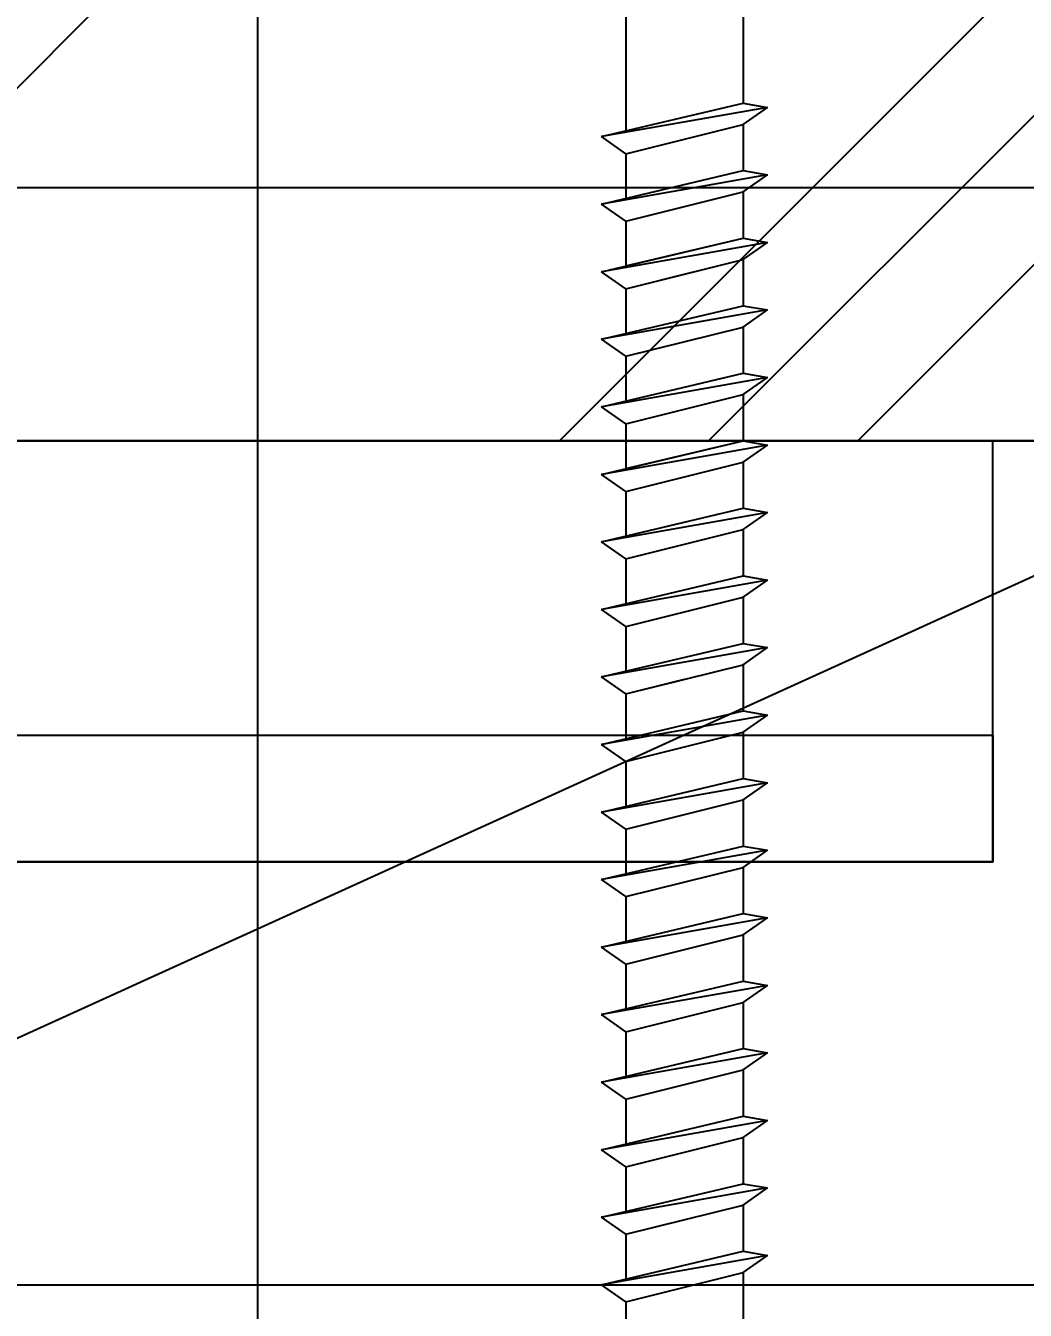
# Model space of a CAD drawing. Header units: inches. Extents: x -2661 to 42767, y -1222 to 9099.
# Drawn here: x -247.763 to -246.283, y 2742.354 to 2744.257 of the extents above; entities that cross this region are included whole.
import ezdxf
from ezdxf import colors
from ezdxf.entities.mleader import LeaderData, LeaderLine
from ezdxf.math import Vec2, Vec3

# ---------------------------------------------------------------- set-up
doc = ezdxf.new("R2010")
doc.units = ezdxf.units.IN
doc.header["$LTSCALE"] = 12
doc.header["$MEASUREMENT"] = 0
doc.layers.get('0').update_dxf_attribs({"linetype": 'CONTINUOUS'})
doc.layers.add('DESIGNER COMMENTS', color=221, linetype='CONTINUOUS', plot=False)
for name, color, linetype in [('S-ANNO-NOTE', 4, 'CONTINUOUS'), ('S-BOLT', 2, 'CONTINUOUS'), ('S-FASTENERS', 2, 'CONTINUOUS'), ('S-NAIL', 2, 'CONTINUOUS'), ('S-NOTE', 4, 'CONTINUOUS'), ('S-SIMPSON', 2, 'CONTINUOUS'), ('S-WOOD', 3, 'CONTINUOUS')]:
    doc.layers.add(name, color=color, linetype=linetype)
doc.styles.add('Arial', font='arial.ttf', dxfattribs={"width": 0.85})
doc.styles.add('ROMANS', font='romans.shx', dxfattribs={"width": 0.85})
doc.styles.add('RomansS', font='romans.shx', dxfattribs={"width": 0.85})

# ---------------------------------------------------------------- blocks, each defined once
blk = doc.blocks.new('_DotBlank')
at = {"color": 0, "lineweight": -2}
blk.add_line((-0.5, 0), (-1, 0), dxfattribs=at)
blk.add_circle((0, 0), 0.5, dxfattribs=at)
blk = doc.blocks.new('*U1292')
blk.add_line((0, 0.25), (0, -2.75))
blk = doc.blocks.new('*U1287')
blk.add_lwpolyline([(2.5, -5.5), (0, -5.5), (0, 0), (2.5, 0)], close=True)
at = {"layer": 'S-WOOD', "color": 2}
blk.add_line((2.5, 0), (0, -5.5), dxfattribs=at)
blk = doc.blocks.new('SDS.25X4.5-f')
at = {"layer": 'S-SIMPSON'}
for p, q in [((0.087, -0.5316), (0.087, -1.75)), ((0.087, -0.5316), (0.087, -1.75)), ((-0.087, -0.536), (-0.087, -1.7912)), ((-0.087, -0.5749), (-0.087, -1.7912)), ((0.087, -1.6816), (0.087, -1.75)), ((0.087, -1.6816), (0.087, -1.75)), ((-0.087, -1.7249), (-0.087, -1.7912)), ((-0.087, -1.7249), (-0.087, -1.7912)), ((-0.087, -1.7249), (-0.087, -1.7912))]:
    blk.add_line(p, q, dxfattribs=at)
at = {"layer": 'S-SIMPSON', "color": 1}
for p, q in [((-0.123, -1.7997), (0.087, -1.75)), ((-0.123, -1.7997), (0.087, -1.75)), ((-0.123, -1.7997), (0.087, -1.75)), ((0.123, -1.7563), (-0.123, -1.7997)), ((0.123, -1.7563), (-0.123, -1.7997)), ((0.123, -1.7563), (-0.123, -1.7997)), ((0.087, -1.75), (0.123, -1.7563)), ((0.087, -1.75), (0.123, -1.7563)), ((0.087, -1.75), (0.123, -1.7563)), ((0.087, -1.7816), (0.123, -1.7563)), ((0.087, -1.7816), (0.123, -1.7563)), ((0.087, -1.7816), (0.123, -1.7563)), ((-0.087, -1.8249), (0.087, -1.7816)), ((-0.087, -1.8249), (0.087, -1.7816)), ((-0.087, -1.8249), (0.087, -1.7816)), ((0.087, -1.7816), (0.087, -1.85)), ((0.087, -1.7816), (0.087, -1.85)), ((0.087, -1.7816), (0.087, -1.85)), ((0.087, -1.7816), (0.087, -1.85)), ((0.087, -1.7816), (0.087, -1.85)), ((0.087, -1.7816), (0.087, -1.85)), ((-0.087, -1.8249), (-0.123, -1.7997)), ((-0.087, -1.8249), (-0.123, -1.7997)), ((-0.087, -1.8249), (-0.123, -1.7997)), ((-0.087, -1.8249), (-0.087, -1.8912)), ((-0.087, -1.8249), (-0.087, -1.8912)), ((-0.087, -1.8249), (-0.087, -1.8912)), ((-0.087, -1.8249), (-0.087, -1.8912)), ((-0.087, -1.8249), (-0.087, -1.8912)), ((-0.087, -1.8249), (-0.087, -1.8912)), ((-0.123, -1.8997), (0.087, -1.85)), ((-0.123, -1.8997), (0.087, -1.85)), ((-0.123, -1.8997), (0.087, -1.85)), ((-0.123, -1.8997), (0.087, -1.85)), ((0.123, -1.8563), (-0.123, -1.8997)), ((0.123, -1.8563), (-0.123, -1.8997)), ((0.123, -1.8563), (-0.123, -1.8997)), ((0.123, -1.8563), (-0.123, -1.8997)), ((0.087, -1.85), (0.123, -1.8563)), ((0.087, -1.85), (0.123, -1.8563)), ((0.087, -1.85), (0.123, -1.8563)), ((0.087, -1.85), (0.123, -1.8563)), ((0.087, -1.8816), (0.123, -1.8563)), ((0.087, -1.8816), (0.123, -1.8563)), ((0.087, -1.8816), (0.123, -1.8563)), ((0.087, -1.8816), (0.123, -1.8563)), ((-0.087, -1.9249), (0.087, -1.8816)), ((-0.087, -1.9249), (0.087, -1.8816)), ((-0.087, -1.9249), (0.087, -1.8816)), ((-0.087, -1.9249), (0.087, -1.8816)), ((0.087, -1.8816), (0.087, -1.95)), ((0.087, -1.8816), (0.087, -1.95)), ((0.087, -1.8816), (0.087, -1.95)), ((0.087, -1.8816), (0.087, -1.95)), ((0.087, -1.8816), (0.087, -1.95)), ((0.087, -1.8816), (0.087, -1.95)), ((0.087, -1.8816), (0.087, -1.95)), ((0.087, -1.8816), (0.087, -1.95)), ((0.087, -1.8816), (0.087, -1.95)), ((0.087, -1.8816), (0.087, -1.95)), ((-0.087, -1.9249), (-0.123, -1.8997)), ((-0.087, -1.9249), (-0.123, -1.8997)), ((-0.087, -1.9249), (-0.123, -1.8997)), ((-0.087, -1.9249), (-0.123, -1.8997)), ((-0.087, -1.9249), (-0.123, -1.8997)), ((-0.087, -1.9249), (0, -1.9032)), ((-0.087, -1.9249), (-0.087, -1.9912)), ((-0.087, -1.9249), (-0.087, -1.9912)), ((-0.087, -1.9249), (-0.087, -1.9912)), ((-0.087, -1.9249), (-0.087, -1.9912)), ((-0.087, -1.9249), (-0.087, -1.9912)), ((-0.087, -1.9249), (-0.087, -1.9912)), ((-0.087, -1.9249), (-0.087, -1.9912)), ((-0.087, -1.9249), (-0.087, -1.9912)), ((-0.087, -1.9249), (-0.087, -1.9912)), ((-0.087, -1.9249), (-0.087, -1.9912)), ((-0.087, -1.9249), (-0.087, -1.9912)), ((-0.087, -1.9249), (-0.087, -1.9912)), ((-0.123, -1.9997), (0.087, -1.95)), ((-0.123, -1.9997), (0.087, -1.95)), ((-0.123, -1.9997), (0.087, -1.95)), ((-0.123, -1.9997), (0.087, -1.95)), ((-0.123, -1.9997), (0.087, -1.95)), ((-0.123, -1.9997), (0.087, -1.95)), ((-0.123, -1.9997), (0.087, -1.95)), ((-0.123, -1.9997), (0.087, -1.95)), ((0.123, -1.9563), (-0.123, -1.9997)), ((0.123, -1.9563), (-0.123, -1.9997)), ((0.123, -1.9563), (-0.123, -1.9997)), ((0.123, -1.9563), (-0.123, -1.9997)), ((0.123, -1.9563), (-0.123, -1.9997)), ((0.123, -1.9563), (-0.123, -1.9997)), ((0.123, -1.9563), (-0.123, -1.9997)), ((0.123, -1.9563), (-0.123, -1.9997)), ((0.123, -1.9563), (-0.123, -1.9997)), ((-0.087, -1.9912), (0.087, -1.95)), ((0.087, -1.95), (0.123, -1.9563)), ((0.087, -1.95), (0.123, -1.9563)), ((0.087, -1.95), (0.123, -1.9563)), ((0.087, -1.95), (0.123, -1.9563)), ((0.087, -1.95), (0.123, -1.9563)), ((0.087, -1.95), (0.123, -1.9563)), ((0.087, -1.95), (0.123, -1.9563)), ((0.087, -1.95), (0.123, -1.9563)), ((0.087, -1.95), (0.123, -1.9563)), ((0.087, -1.9816), (0.123, -1.9563)), ((0.087, -1.9816), (0.123, -1.9563)), ((0.087, -1.9816), (0.123, -1.9563)), ((0.087, -1.9816), (0.123, -1.9563)), ((0.087, -1.9816), (0.123, -1.9563)), ((0.087, -1.9816), (0.123, -1.9563)), ((0.087, -1.9816), (0.123, -1.9563)), ((0.087, -1.9816), (0.123, -1.9563)), ((0.087, -1.9816), (0.123, -1.9563)), ((-0.087, -2.0249), (0.087, -1.9816)), ((-0.087, -2.0249), (0.087, -1.9816)), ((-0.087, -2.0249), (0.087, -1.9816)), ((-0.087, -2.0249), (0.087, -1.9816)), ((-0.087, -2.0249), (0.087, -1.9816)), ((-0.087, -2.0249), (0.087, -1.9816)), ((-0.087, -2.0249), (0.087, -1.9816)), ((-0.087, -2.0249), (0.087, -1.9816)), ((-0.087, -2.0249), (0.087, -1.9816)), ((0.087, -1.9816), (0.087, -2.05)), ((0.087, -1.9816), (0.087, -2.05)), ((0.087, -1.9816), (0.087, -2.05)), ((0.087, -1.9816), (0.087, -2.05)), ((0.087, -1.9816), (0.087, -2.05)), ((0.087, -1.9816), (0.087, -2.05)), ((0.087, -1.9816), (0.087, -2.05)), ((0.087, -1.9816), (0.087, -2.05)), ((0.087, -1.9816), (0.087, -2.05)), ((0.087, -1.9816), (0.087, -2.05)), ((0.087, -1.9816), (0.087, -2.05)), ((0.087, -1.9816), (0.087, -2.05)), ((0.087, -1.9816), (0.087, -2.05)), ((-0.087, -2.0249), (-0.123, -1.9997)), ((-0.087, -2.0249), (-0.123, -1.9997)), ((-0.087, -2.0249), (-0.123, -1.9997)), ((-0.087, -2.0249), (-0.123, -1.9997)), ((-0.087, -2.0249), (-0.123, -1.9997)), ((-0.087, -2.0249), (-0.123, -1.9997)), ((-0.087, -2.0249), (-0.123, -1.9997)), ((-0.087, -2.0249), (-0.123, -1.9997)), ((-0.087, -2.0249), (-0.123, -1.9997)), ((-0.087, -2.0249), (-0.123, -1.9997)), ((-0.087, -2.0249), (-0.123, -1.9997)), ((-0.087, -2.0249), (-0.123, -1.9997)), ((-0.087, -2.0249), (-0.123, -1.9997)), ((-0.087, -2.0249), (0.013, -2)), ((-0.087, -2.0249), (0.013, -2)), ((-0.087, -2.0249), (0.013, -2)), ((-0.087, -2.0249), (0, -2.0032)), ((-0.087, -2.0249), (-0.087, -2.0912)), ((-0.087, -2.0249), (-0.087, -2.0912)), ((-0.087, -2.0249), (-0.087, -2.0912)), ((-0.087, -2.0249), (-0.087, -2.0912)), ((-0.087, -2.0249), (-0.087, -2.0912)), ((-0.087, -2.0249), (-0.087, -2.0912)), ((-0.087, -2.0249), (-0.087, -2.0912)), ((-0.087, -2.0249), (-0.087, -2.0912)), ((-0.087, -2.0249), (-0.087, -2.0912)), ((-0.087, -2.0249), (-0.087, -2.0912)), ((-0.087, -2.0249), (-0.087, -2.0912)), ((-0.123, -2.0997), (0.087, -2.05)), ((-0.123, -2.0997), (0.087, -2.05)), ((-0.123, -2.0997), (0.087, -2.05)), ((-0.123, -2.0997), (0.087, -2.05)), ((-0.123, -2.0997), (0.087, -2.05)), ((-0.123, -2.0997), (0.087, -2.05)), ((-0.123, -2.0997), (0.087, -2.05)), ((-0.123, -2.0997), (0.087, -2.05)), ((-0.123, -2.0997), (0.087, -2.05)), ((0.087, -2.05), (0.123, -2.0563)), ((0.087, -2.05), (0.123, -2.0563)), ((0.087, -2.05), (0.123, -2.0563)), ((0.087, -2.05), (0.123, -2.0563)), ((0.087, -2.05), (0.123, -2.0563)), ((0.087, -2.05), (0.123, -2.0563)), ((0.087, -2.05), (0.123, -2.0563)), ((0.087, -2.05), (0.123, -2.0563)), ((0.087, -2.05), (0.123, -2.0563)), ((0.123, -2.0563), (-0.123, -2.0997)), ((0.123, -2.0563), (-0.123, -2.0997)), ((0.123, -2.0563), (-0.123, -2.0997)), ((0.123, -2.0563), (-0.123, -2.0997)), ((0.123, -2.0563), (-0.123, -2.0997)), ((0.123, -2.0563), (-0.123, -2.0997)), ((0.123, -2.0563), (-0.123, -2.0997)), ((0.123, -2.0563), (-0.123, -2.0997)), ((0.123, -2.0563), (-0.123, -2.0997)), ((0.087, -2.0816), (0.123, -2.0563)), ((0.087, -2.0816), (0.123, -2.0563)), ((0.087, -2.0816), (0.123, -2.0563)), ((0.087, -2.0816), (0.123, -2.0563)), ((0.087, -2.0816), (0.123, -2.0563)), ((0.087, -2.0816), (0.123, -2.0563)), ((0.087, -2.0816), (0.123, -2.0563)), ((0.087, -2.0816), (0.123, -2.0563)), ((0.087, -2.0816), (0.123, -2.0563)), ((-0.087, -2.1249), (0.087, -2.0816)), ((-0.087, -2.1249), (0.087, -2.0816)), ((-0.087, -2.1249), (0.087, -2.0816)), ((-0.087, -2.1249), (0.087, -2.0816)), ((-0.087, -2.1249), (0.087, -2.0816)), ((-0.087, -2.1249), (0.087, -2.0816)), ((-0.087, -2.1249), (0.087, -2.0816)), ((-0.087, -2.1249), (0.087, -2.0816)), ((-0.087, -2.1249), (0.087, -2.0816)), ((0.087, -2.0816), (0.087, -2.15)), ((0.087, -2.0816), (0.087, -2.15)), ((0.087, -2.0816), (0.087, -2.15)), ((0.087, -2.0816), (0.087, -2.15)), ((0.087, -2.0816), (0.087, -2.15)), ((0.087, -2.0816), (0.087, -2.15)), ((0.087, -2.0816), (0.087, -2.15)), ((0.087, -2.0816), (0.087, -2.15)), ((0.087, -2.0816), (0.087, -2.15)), ((0.087, -2.0816), (0.087, -2.15)), ((0.087, -2.0816), (0.087, -2.15)), ((-0.087, -2.1249), (-0.123, -2.0997)), ((-0.087, -2.1249), (-0.123, -2.0997)), ((-0.087, -2.1249), (-0.123, -2.0997)), ((-0.087, -2.1249), (-0.123, -2.0997)), ((-0.087, -2.1249), (-0.123, -2.0997)), ((-0.087, -2.1249), (-0.123, -2.0997)), ((-0.087, -2.1249), (-0.123, -2.0997)), ((-0.087, -2.1249), (-0.123, -2.0997)), ((-0.087, -2.1249), (-0.123, -2.0997)), ((-0.087, -2.1249), (-0.087, -2.1912)), ((-0.087, -2.1249), (-0.087, -2.1912)), ((-0.087, -2.1249), (-0.087, -2.1912)), ((-0.087, -2.1249), (-0.087, -2.1912)), ((-0.087, -2.1249), (-0.087, -2.1912)), ((-0.087, -2.1249), (-0.087, -2.1912)), ((-0.087, -2.1249), (-0.087, -2.1912)), ((-0.087, -2.1249), (-0.087, -2.1912)), ((-0.087, -2.1249), (-0.087, -2.1912)), ((-0.087, -2.1249), (-0.087, -2.1912)), ((-0.087, -2.1249), (-0.087, -2.1912)), ((-0.123, -2.1997), (0.087, -2.15)), ((-0.123, -2.1997), (0.087, -2.15)), ((-0.123, -2.1997), (0.087, -2.15)), ((-0.123, -2.1997), (0.087, -2.15)), ((-0.123, -2.1997), (0.087, -2.15)), ((-0.123, -2.1997), (0.087, -2.15)), ((-0.123, -2.1997), (0.087, -2.15)), ((-0.123, -2.1997), (0.087, -2.15)), ((-0.123, -2.1997), (0.087, -2.15)), ((-0.123, -2.1997), (0.087, -2.15)), ((-0.123, -2.1997), (0.087, -2.15)), ((0.123, -2.1563), (-0.123, -2.1997)), ((0.123, -2.1563), (-0.123, -2.1997)), ((0.123, -2.1563), (-0.123, -2.1997)), ((0.123, -2.1563), (-0.123, -2.1997)), ((0.123, -2.1563), (-0.123, -2.1997)), ((0.123, -2.1563), (-0.123, -2.1997)), ((0.123, -2.1563), (-0.123, -2.1997)), ((0.123, -2.1563), (-0.123, -2.1997)), ((0.123, -2.1563), (-0.123, -2.1997)), ((0.123, -2.1563), (-0.123, -2.1997)), ((0.123, -2.1563), (-0.123, -2.1997)), ((0.087, -2.15), (0.123, -2.1563)), ((0.087, -2.15), (0.123, -2.1563)), ((0.087, -2.15), (0.123, -2.1563)), ((0.087, -2.15), (0.123, -2.1563)), ((0.087, -2.15), (0.123, -2.1563)), ((0.087, -2.15), (0.123, -2.1563)), ((0.087, -2.15), (0.123, -2.1563)), ((0.087, -2.15), (0.123, -2.1563)), ((0.087, -2.15), (0.123, -2.1563)), ((0.087, -2.15), (0.123, -2.1563)), ((0.087, -2.15), (0.123, -2.1563)), ((0.087, -2.1816), (0.123, -2.1563)), ((0.087, -2.1816), (0.123, -2.1563)), ((0.087, -2.1816), (0.123, -2.1563)), ((0.087, -2.1816), (0.123, -2.1563)), ((0.087, -2.1816), (0.123, -2.1563)), ((0.087, -2.1816), (0.123, -2.1563)), ((0.087, -2.1816), (0.123, -2.1563)), ((0.087, -2.1816), (0.123, -2.1563)), ((0.087, -2.1816), (0.123, -2.1563)), ((0.087, -2.1816), (0.123, -2.1563)), ((0.087, -2.1816), (0.123, -2.1563)), ((-0.087, -2.2249), (0.087, -2.1816)), ((-0.087, -2.2249), (0.087, -2.1816)), ((-0.087, -2.2249), (0.087, -2.1816)), ((-0.087, -2.2249), (0.087, -2.1816)), ((-0.087, -2.2249), (0.087, -2.1816)), ((-0.087, -2.2249), (0.087, -2.1816)), ((-0.087, -2.2249), (0.087, -2.1816)), ((-0.087, -2.2249), (0.087, -2.1816)), ((-0.087, -2.2249), (0.087, -2.1816)), ((-0.087, -2.2249), (0.087, -2.1816)), ((-0.087, -2.2249), (0.087, -2.1816)), ((0.087, -2.1816), (0.087, -2.25)), ((0.087, -2.1816), (0.087, -2.25)), ((0.087, -2.1816), (0.087, -2.25)), ((0.087, -2.1816), (0.087, -2.25)), ((0.087, -2.1816), (0.087, -2.25)), ((0.087, -2.1816), (0.087, -2.25)), ((0.087, -2.1816), (0.087, -2.25)), ((0.087, -2.1816), (0.087, -2.25)), ((-0.087, -2.2249), (-0.123, -2.1997)), ((-0.087, -2.2249), (-0.123, -2.1997)), ((-0.087, -2.2249), (-0.123, -2.1997)), ((-0.087, -2.2249), (-0.123, -2.1997)), ((-0.087, -2.2249), (-0.123, -2.1997)), ((-0.087, -2.2249), (-0.123, -2.1997)), ((-0.087, -2.2249), (-0.123, -2.1997)), ((-0.087, -2.2249), (-0.123, -2.1997)), ((-0.087, -2.2249), (-0.123, -2.1997)), ((-0.087, -2.2249), (-0.123, -2.1997)), ((-0.087, -2.2249), (-0.123, -2.1997)), ((-0.087, -2.2249), (-0.123, -2.1997)), ((-0.087, -2.2249), (-0.123, -2.1997)), ((-0.087, -2.2249), (0, -2.2032)), ((-0.087, -2.2249), (0, -2.2032)), ((-0.087, -2.2249), (-0.087, -2.2912)), ((-0.087, -2.2249), (-0.087, -2.2912)), ((-0.087, -2.2249), (-0.087, -2.2912)), ((-0.087, -2.2249), (-0.087, -2.2912)), ((-0.087, -2.2249), (-0.087, -2.2912)), ((-0.087, -2.2249), (-0.087, -2.2912)), ((-0.087, -2.2249), (-0.087, -2.2912)), ((-0.087, -2.2249), (-0.087, -2.2912)), ((-0.087, -2.2249), (-0.087, -2.2912)), ((-0.087, -2.2249), (-0.087, -2.2912)), ((-0.123, -2.2997), (0.087, -2.25)), ((-0.123, -2.2997), (0.087, -2.25)), ((-0.123, -2.2997), (0.087, -2.25)), ((-0.123, -2.2997), (0.087, -2.25)), ((-0.123, -2.2997), (0.087, -2.25)), ((-0.123, -2.2997), (0.087, -2.25)), ((-0.123, -2.2997), (0.087, -2.25)), ((-0.123, -2.2997), (0.087, -2.25)), ((0.123, -2.2563), (-0.123, -2.2997)), ((0.123, -2.2563), (-0.123, -2.2997)), ((0.123, -2.2563), (-0.123, -2.2997)), ((0.123, -2.2563), (-0.123, -2.2997)), ((0.123, -2.2563), (-0.123, -2.2997)), ((0.123, -2.2563), (-0.123, -2.2997)), ((0.123, -2.2563), (-0.123, -2.2997)), ((0.123, -2.2563), (-0.123, -2.2997)), ((0.123, -2.2563), (-0.123, -2.2997)), ((-0.087, -2.2912), (0.087, -2.25)), ((0.087, -2.25), (0.123, -2.2563)), ((0.087, -2.25), (0.123, -2.2563)), ((0.087, -2.25), (0.123, -2.2563)), ((0.087, -2.25), (0.123, -2.2563)), ((0.087, -2.25), (0.123, -2.2563)), ((0.087, -2.25), (0.123, -2.2563)), ((0.087, -2.25), (0.123, -2.2563)), ((0.087, -2.25), (0.123, -2.2563)), ((0.087, -2.25), (0.123, -2.2563)), ((0.087, -2.2816), (0.123, -2.2563)), ((0.087, -2.2816), (0.123, -2.2563)), ((0.087, -2.2816), (0.123, -2.2563)), ((0.087, -2.2816), (0.123, -2.2563)), ((0.087, -2.2816), (0.123, -2.2563)), ((0.087, -2.2816), (0.123, -2.2563)), ((0.087, -2.2816), (0.123, -2.2563)), ((0.087, -2.2816), (0.123, -2.2563)), ((0.087, -2.2816), (0.123, -2.2563)), ((-0.087, -2.3249), (0.087, -2.2816)), ((-0.087, -2.3249), (0.087, -2.2816)), ((-0.087, -2.3249), (0.087, -2.2816)), ((-0.087, -2.3249), (0.087, -2.2816)), ((-0.087, -2.3249), (0.087, -2.2816)), ((-0.087, -2.3249), (0.087, -2.2816)), ((-0.087, -2.3249), (0.087, -2.2816)), ((-0.087, -2.3249), (0.087, -2.2816)), ((-0.087, -2.3249), (0.087, -2.2816)), ((0.087, -2.2816), (0.087, -2.35)), ((0.087, -2.2816), (0.087, -2.35)), ((0.087, -2.2816), (0.087, -2.35)), ((0.087, -2.2816), (0.087, -2.35)), ((0.087, -2.2816), (0.087, -2.35)), ((0.087, -2.2816), (0.087, -2.35)), ((0.087, -2.2816), (0.087, -2.35)), ((0.087, -2.2816), (0.087, -2.35)), ((0.087, -2.2816), (0.087, -2.35)), ((-0.087, -2.3249), (-0.123, -2.2997)), ((-0.087, -2.3249), (-0.123, -2.2997)), ((-0.087, -2.3249), (-0.123, -2.2997)), ((-0.087, -2.3249), (-0.123, -2.2997)), ((-0.087, -2.3249), (-0.123, -2.2997)), ((-0.087, -2.3249), (-0.123, -2.2997)), ((-0.087, -2.3249), (-0.123, -2.2997)), ((-0.087, -2.3249), (-0.123, -2.2997)), ((-0.087, -2.3249), (-0.123, -2.2997)), ((-0.087, -2.3249), (-0.123, -2.2997)), ((-0.087, -2.3249), (0, -2.3032)), ((-0.087, -2.3249), (-0.087, -2.3912)), ((-0.087, -2.3249), (-0.087, -2.3912)), ((-0.087, -2.3249), (-0.087, -2.3912)), ((-0.087, -2.3249), (-0.087, -2.3912)), ((-0.087, -2.3249), (-0.087, -2.3912)), ((-0.087, -2.3249), (-0.087, -2.3912)), ((-0.087, -2.3249), (-0.087, -2.3912)), ((-0.087, -2.3249), (-0.087, -2.3912)), ((-0.123, -2.3997), (0.087, -2.35)), ((-0.123, -2.3997), (0.087, -2.35)), ((-0.123, -2.3997), (0.087, -2.35)), ((-0.123, -2.3997), (0.087, -2.35)), ((-0.123, -2.3997), (0.087, -2.35)), ((-0.123, -2.3997), (0.087, -2.35)), ((0.123, -2.3563), (-0.123, -2.3997)), ((0.123, -2.3563), (-0.123, -2.3997)), ((0.123, -2.3563), (-0.123, -2.3997)), ((0.123, -2.3563), (-0.123, -2.3997)), ((0.123, -2.3563), (-0.123, -2.3997)), ((0.123, -2.3563), (-0.123, -2.3997)), ((0.087, -2.35), (0.123, -2.3563)), ((0.087, -2.35), (0.123, -2.3563)), ((0.087, -2.35), (0.123, -2.3563)), ((0.087, -2.35), (0.123, -2.3563)), ((0.087, -2.35), (0.123, -2.3563)), ((0.087, -2.35), (0.123, -2.3563)), ((0.087, -2.3816), (0.123, -2.3563)), ((0.087, -2.3816), (0.123, -2.3563)), ((0.087, -2.3816), (0.123, -2.3563)), ((0.087, -2.3816), (0.123, -2.3563)), ((0.087, -2.3816), (0.123, -2.3563)), ((0.087, -2.3816), (0.123, -2.3563)), ((-0.087, -2.4249), (0.087, -2.3816)), ((-0.087, -2.4249), (0.087, -2.3816)), ((-0.087, -2.4249), (0.087, -2.3816)), ((-0.087, -2.4249), (0.087, -2.3816)), ((-0.087, -2.4249), (0.087, -2.3816)), ((-0.087, -2.4249), (0.087, -2.3816)), ((0.087, -2.3816), (0.087, -2.45)), ((0.087, -2.3816), (0.087, -2.45)), ((0.087, -2.3816), (0.087, -2.45)), ((0.087, -2.3816), (0.087, -2.45)), ((0.087, -2.3816), (0.087, -2.45)), ((0.087, -2.3816), (0.087, -2.45)), ((0.087, -2.3816), (0.087, -2.45)), ((-0.087, -2.4249), (-0.123, -2.3997)), ((-0.087, -2.4249), (-0.123, -2.3997)), ((-0.087, -2.4249), (-0.123, -2.3997)), ((-0.087, -2.4249), (-0.123, -2.3997)), ((-0.087, -2.4249), (-0.123, -2.3997)), ((-0.087, -2.4249), (-0.123, -2.3997)), ((-0.087, -2.4249), (-0.087, -2.4912)), ((-0.087, -2.4249), (-0.087, -2.4912)), ((-0.087, -2.4249), (-0.087, -2.4912)), ((-0.087, -2.4249), (-0.087, -2.4912)), ((-0.087, -2.4249), (-0.087, -2.4912)), ((-0.087, -2.4249), (-0.087, -2.4912)), ((-0.087, -2.4249), (-0.087, -2.4912)), ((-0.123, -2.4997), (0.087, -2.45)), ((-0.123, -2.4997), (0.087, -2.45)), ((-0.123, -2.4997), (0.087, -2.45)), ((-0.123, -2.4997), (0.087, -2.45)), ((-0.123, -2.4997), (0.087, -2.45)), ((-0.123, -2.4997), (0.087, -2.45)), ((-0.123, -2.4997), (0.087, -2.45)), ((0.087, -2.45), (0.123, -2.4563)), ((0.087, -2.45), (0.123, -2.4563)), ((0.087, -2.45), (0.123, -2.4563)), ((0.087, -2.45), (0.123, -2.4563)), ((0.087, -2.45), (0.123, -2.4563)), ((0.087, -2.45), (0.123, -2.4563)), ((0.087, -2.45), (0.123, -2.4563)), ((0.123, -2.4563), (-0.123, -2.4997)), ((0.123, -2.4563), (-0.123, -2.4997)), ((0.123, -2.4563), (-0.123, -2.4997)), ((0.123, -2.4563), (-0.123, -2.4997)), ((0.123, -2.4563), (-0.123, -2.4997)), ((0.123, -2.4563), (-0.123, -2.4997)), ((0.123, -2.4563), (-0.123, -2.4997)), ((0.087, -2.4816), (0.123, -2.4563)), ((0.087, -2.4816), (0.123, -2.4563)), ((0.087, -2.4816), (0.123, -2.4563)), ((0.087, -2.4816), (0.123, -2.4563)), ((0.087, -2.4816), (0.123, -2.4563)), ((0.087, -2.4816), (0.123, -2.4563)), ((0.087, -2.4816), (0.123, -2.4563)), ((-0.087, -2.5249), (0.087, -2.4816)), ((-0.087, -2.5249), (0.087, -2.4816)), ((-0.087, -2.5249), (0.087, -2.4816)), ((-0.087, -2.5249), (0.087, -2.4816)), ((-0.087, -2.5249), (0.087, -2.4816)), ((-0.087, -2.5249), (0.087, -2.4816)), ((-0.087, -2.5249), (0.087, -2.4816)), ((0.087, -2.4816), (0.087, -2.55)), ((0.087, -2.4816), (0.087, -2.55)), ((0.087, -2.4816), (0.087, -2.55)), ((0.087, -2.4816), (0.087, -2.55)), ((0.087, -2.4816), (0.087, -2.55)), ((0.087, -2.4816), (0.087, -2.55)), ((0.087, -2.4816), (0.087, -2.55)), ((0.087, -2.4816), (0.087, -2.55)), ((0.087, -2.4816), (0.087, -2.55)), ((0.087, -2.4816), (0.087, -2.55)), ((0.087, -2.4816), (0.087, -2.55)), ((0.087, -2.4816), (0.087, -2.55)), ((0.087, -2.4816), (0.087, -2.55)), ((0.087, -2.4816), (0.087, -2.55)), ((-0.087, -2.5249), (-0.123, -2.4997)), ((-0.087, -2.5249), (-0.123, -2.4997)), ((-0.087, -2.5249), (-0.123, -2.4997)), ((-0.087, -2.5249), (-0.123, -2.4997)), ((-0.087, -2.5249), (-0.123, -2.4997)), ((-0.087, -2.5249), (-0.123, -2.4997)), ((-0.087, -2.5249), (-0.123, -2.4997)), ((-0.087, -2.5249), (-0.123, -2.4997)), ((-0.087, -2.5249), (0, -2.5032)), ((-0.087, -2.5249), (-0.087, -2.5912)), ((-0.087, -2.5249), (-0.087, -2.5912)), ((-0.087, -2.5249), (-0.087, -2.5912)), ((-0.087, -2.5249), (-0.087, -2.5912)), ((-0.087, -2.5249), (-0.087, -2.5912)), ((-0.087, -2.5249), (-0.087, -2.5912)), ((-0.087, -2.5249), (-0.087, -2.5912)), ((-0.087, -2.5249), (-0.087, -2.5912)), ((-0.123, -2.5997), (0.087, -2.55)), ((-0.123, -2.5997), (0.087, -2.55)), ((-0.123, -2.5997), (0.087, -2.55)), ((-0.123, -2.5997), (0.087, -2.55)), ((-0.123, -2.5997), (0.087, -2.55)), ((-0.123, -2.5997), (0.087, -2.55)), ((0.123, -2.5563), (-0.123, -2.5997)), ((0.123, -2.5563), (-0.123, -2.5997)), ((0.123, -2.5563), (-0.123, -2.5997)), ((0.123, -2.5563), (-0.123, -2.5997)), ((0.123, -2.5563), (-0.123, -2.5997)), ((0.123, -2.5563), (-0.123, -2.5997)), ((0.087, -2.55), (0.123, -2.5563)), ((0.087, -2.55), (0.123, -2.5563)), ((0.087, -2.55), (0.123, -2.5563)), ((0.087, -2.55), (0.123, -2.5563)), ((0.087, -2.55), (0.123, -2.5563)), ((0.087, -2.55), (0.123, -2.5563)), ((0.087, -2.5816), (0.123, -2.5563)), ((0.087, -2.5816), (0.123, -2.5563)), ((0.087, -2.5816), (0.123, -2.5563)), ((0.087, -2.5816), (0.123, -2.5563)), ((0.087, -2.5816), (0.123, -2.5563)), ((0.087, -2.5816), (0.123, -2.5563)), ((-0.087, -2.6249), (0.087, -2.5816)), ((-0.087, -2.6249), (0.087, -2.5816)), ((-0.087, -2.6249), (0.087, -2.5816)), ((-0.087, -2.6249), (0.087, -2.5816)), ((-0.087, -2.6249), (0.087, -2.5816)), ((-0.087, -2.6249), (0.087, -2.5816)), ((0.087, -2.5816), (0.087, -2.65)), ((0.087, -2.5816), (0.087, -2.65)), ((0.087, -2.5816), (0.087, -2.65)), ((0.087, -2.5816), (0.087, -2.65)), ((0.087, -2.5816), (0.087, -2.65)), ((0.087, -2.5816), (0.087, -2.65)), ((0.087, -2.5816), (0.087, -2.65)), ((-0.087, -2.6249), (-0.123, -2.5997)), ((-0.087, -2.6249), (-0.123, -2.5997)), ((-0.087, -2.6249), (-0.123, -2.5997)), ((-0.087, -2.6249), (-0.123, -2.5997)), ((-0.087, -2.6249), (-0.123, -2.5997)), ((-0.087, -2.6249), (-0.123, -2.5997)), ((-0.087, -2.6249), (-0.123, -2.5997)), ((-0.087, -2.6249), (0, -2.6032)), ((-0.087, -2.6249), (-0.087, -2.6912)), ((-0.087, -2.6249), (-0.087, -2.6912)), ((-0.087, -2.6249), (-0.087, -2.6912)), ((-0.087, -2.6249), (-0.087, -2.6912)), ((-0.087, -2.6249), (-0.087, -2.6912)), ((-0.087, -2.6249), (-0.087, -2.6912)), ((-0.087, -2.6249), (-0.087, -2.6912)), ((-0.123, -2.6997), (0.087, -2.65)), ((-0.123, -2.6997), (0.087, -2.65)), ((-0.123, -2.6997), (0.087, -2.65)), ((0.123, -2.6563), (-0.123, -2.6997)), ((0.123, -2.6563), (-0.123, -2.6997)), ((0.123, -2.6563), (-0.123, -2.6997)), ((0.087, -2.65), (0.123, -2.6563)), ((0.087, -2.65), (0.123, -2.6563)), ((0.087, -2.65), (0.123, -2.6563)), ((0.087, -2.6816), (0.123, -2.6563)), ((0.087, -2.6816), (0.123, -2.6563)), ((0.087, -2.6816), (0.123, -2.6563)), ((-0.087, -2.7249), (0.087, -2.6816)), ((-0.087, -2.7249), (0.087, -2.6816)), ((-0.087, -2.7249), (0.087, -2.6816)), ((0.087, -2.6816), (0.087, -2.75)), ((0.087, -2.6816), (0.087, -2.75)), ((0.087, -2.6816), (0.087, -2.75)), ((0.087, -2.6816), (0.087, -2.75)), ((0.087, -2.6816), (0.087, -2.75)), ((-0.087, -2.7249), (-0.123, -2.6997)), ((-0.087, -2.7249), (-0.123, -2.6997)), ((-0.087, -2.7249), (-0.123, -2.6997)), ((-0.087, -2.7249), (-0.087, -2.7912)), ((-0.087, -2.7249), (-0.087, -2.7912)), ((-0.087, -2.7249), (-0.087, -2.7912)), ((-0.087, -2.7249), (-0.087, -2.7912)), ((-0.087, -2.7249), (-0.087, -2.7912)), ((-0.123, -2.7997), (0.087, -2.75)), ((-0.123, -2.7997), (0.087, -2.75)), ((-0.123, -2.7997), (0.087, -2.75)), ((0.123, -2.7563), (-0.123, -2.7997)), ((0.123, -2.7563), (-0.123, -2.7997)), ((0.123, -2.7563), (-0.123, -2.7997)), ((0.087, -2.75), (0.123, -2.7563)), ((0.087, -2.75), (0.123, -2.7563)), ((0.087, -2.75), (0.123, -2.7563)), ((0.087, -2.7816), (0.123, -2.7563)), ((0.087, -2.7816), (0.123, -2.7563)), ((0.087, -2.7816), (0.123, -2.7563)), ((-0.087, -2.8249), (0.087, -2.7816)), ((-0.087, -2.8249), (0.087, -2.7816)), ((-0.087, -2.8249), (0.087, -2.7816)), ((0.087, -2.7816), (0.087, -2.85)), ((0.087, -2.7816), (0.087, -2.85)), ((0.087, -2.7816), (0.087, -2.85)), ((0.087, -2.7816), (0.087, -2.85)), ((0.087, -2.7816), (0.087, -2.85)), ((0.087, -2.7816), (0.087, -2.85)), ((0.087, -2.7816), (0.087, -2.85)), ((0.087, -2.7816), (0.087, -2.85)), ((-0.087, -2.8249), (-0.123, -2.7997)), ((-0.087, -2.8249), (-0.123, -2.7997)), ((-0.087, -2.8249), (-0.123, -2.7997)), ((-0.087, -2.8249), (-0.087, -2.8912)), ((-0.087, -2.8249), (-0.087, -2.8912)), ((-0.087, -2.8249), (-0.087, -2.8912)), ((-0.087, -2.8249), (-0.087, -2.8912)), ((-0.087, -2.8249), (-0.087, -2.8912)), ((-0.087, -2.8249), (-0.087, -2.8912)), ((-0.087, -2.8249), (-0.087, -2.8912)), ((-0.087, -2.8249), (-0.087, -2.8912)), ((-0.123, -2.8997), (0.087, -2.85)), ((-0.123, -2.8997), (0.087, -2.85)), ((-0.123, -2.8997), (0.087, -2.85)), ((-0.123, -2.8997), (0.087, -2.85)), ((0.087, -2.85), (0.123, -2.8563)), ((0.087, -2.85), (0.123, -2.8563)), ((0.087, -2.85), (0.123, -2.8563)), ((0.087, -2.85), (0.123, -2.8563)), ((0.123, -2.8563), (-0.123, -2.8997)), ((0.123, -2.8563), (-0.123, -2.8997)), ((0.123, -2.8563), (-0.123, -2.8997)), ((0.123, -2.8563), (-0.123, -2.8997)), ((0.087, -2.8816), (0.123, -2.8563)), ((0.087, -2.8816), (0.123, -2.8563)), ((0.087, -2.8816), (0.123, -2.8563)), ((0.087, -2.8816), (0.123, -2.8563)), ((-0.087, -2.9249), (0.087, -2.8816)), ((-0.087, -2.9249), (0.087, -2.8816)), ((-0.087, -2.9249), (0.087, -2.8816)), ((-0.087, -2.9249), (0.087, -2.8816)), ((0.087, -2.8816), (0.087, -2.95)), ((0.087, -2.8816), (0.087, -2.95)), ((0.087, -2.8816), (0.087, -2.95)), ((0.087, -2.8816), (0.087, -2.95)), ((0.087, -2.8816), (0.087, -2.95)), ((0.087, -2.8816), (0.087, -2.95)), ((-0.087, -2.9249), (-0.123, -2.8997)), ((-0.087, -2.9249), (-0.123, -2.8997)), ((-0.087, -2.9249), (-0.123, -2.8997)), ((-0.087, -2.9249), (-0.123, -2.8997)), ((-0.087, -2.9249), (-0.087, -2.9912)), ((-0.087, -2.9249), (-0.087, -2.9912)), ((-0.087, -2.9249), (-0.087, -2.9912)), ((-0.087, -2.9249), (-0.087, -2.9912)), ((-0.087, -2.9249), (-0.087, -2.9912)), ((-0.087, -2.9249), (-0.087, -2.9912)), ((-0.123, -2.9997), (0.087, -2.95)), ((-0.123, -2.9997), (0.087, -2.95)), ((-0.123, -2.9997), (0.087, -2.95)), ((-0.123, -2.9997), (0.087, -2.95)), ((0.123, -2.9563), (-0.123, -2.9997)), ((0.123, -2.9563), (-0.123, -2.9997)), ((0.123, -2.9563), (-0.123, -2.9997)), ((0.123, -2.9563), (-0.123, -2.9997)), ((0.087, -2.95), (0.123, -2.9563)), ((0.087, -2.95), (0.123, -2.9563)), ((0.087, -2.95), (0.123, -2.9563)), ((0.087, -2.95), (0.123, -2.9563)), ((0.087, -2.9816), (0.123, -2.9563)), ((0.087, -2.9816), (0.123, -2.9563)), ((0.087, -2.9816), (0.123, -2.9563)), ((0.087, -2.9816), (0.123, -2.9563)), ((-0.087, -3.0249), (0.087, -2.9816)), ((-0.087, -3.0249), (0.087, -2.9816)), ((-0.087, -3.0249), (0.087, -2.9816)), ((-0.087, -3.0249), (0.087, -2.9816)), ((0.087, -2.9816), (0.087, -3.05)), ((0.087, -2.9816), (0.087, -3.05)), ((0.087, -2.9816), (0.087, -3.05)), ((0.087, -2.9816), (0.087, -3.05)), ((0.087, -2.9816), (0.087, -3.05)), ((0.087, -2.9816), (0.087, -3.05)), ((0.087, -2.9816), (0.087, -3.05)), ((-0.087, -3.0249), (-0.123, -2.9997)), ((-0.087, -3.0249), (-0.123, -2.9997)), ((-0.087, -3.0249), (-0.123, -2.9997)), ((-0.087, -3.0249), (-0.123, -2.9997)), ((-0.087, -3.0249), (-0.123, -2.9997)), ((-0.087, -3.0249), (0, -3.0032)), ((-0.087, -3.0249), (-0.087, -3.0912)), ((-0.087, -3.0249), (-0.087, -3.0912)), ((-0.087, -3.0249), (-0.087, -3.0912)), ((-0.087, -3.0249), (-0.087, -3.0912)), ((-0.087, -3.0249), (-0.087, -3.0912)), ((-0.087, -3.0249), (-0.087, -3.0912)), ((-0.087, -3.0249), (-0.087, -3.0912)), ((-0.123, -3.0997), (0.087, -3.05)), ((-0.123, -3.0997), (0.087, -3.05)), ((-0.123, -3.0997), (0.087, -3.05)), ((-0.123, -3.0997), (0.087, -3.05)), ((0.123, -3.0563), (-0.123, -3.0997)), ((0.123, -3.0563), (-0.123, -3.0997)), ((0.123, -3.0563), (-0.123, -3.0997)), ((0.123, -3.0563), (-0.123, -3.0997)), ((0.087, -3.05), (0.123, -3.0563)), ((0.087, -3.05), (0.123, -3.0563)), ((0.087, -3.05), (0.123, -3.0563)), ((0.087, -3.05), (0.123, -3.0563)), ((0.087, -3.0816), (0.123, -3.0563)), ((0.087, -3.0816), (0.123, -3.0563)), ((0.087, -3.0816), (0.123, -3.0563)), ((0.087, -3.0816), (0.123, -3.0563)), ((-0.087, -3.1249), (-0.123, -3.0997)), ((-0.087, -3.1249), (-0.123, -3.0997)), ((-0.087, -3.1249), (-0.123, -3.0997)), ((-0.087, -3.1249), (-0.123, -3.0997)), ((-0.087, -3.1249), (0.087, -3.0816)), ((-0.087, -3.1249), (0.087, -3.0816)), ((-0.087, -3.1249), (0.087, -3.0816)), ((-0.087, -3.1249), (0.087, -3.0816)), ((0.087, -3.0816), (0.087, -3.15)), ((0.087, -3.0816), (0.087, -3.15)), ((0.087, -3.0816), (0.087, -3.15)), ((0.087, -3.0816), (0.087, -3.15)), ((0.087, -3.0816), (0.087, -3.15)), ((0.087, -3.0816), (0.087, -3.15)), ((0.087, -3.0816), (0.087, -3.15)), ((-0.087, -3.1249), (-0.087, -3.1912)), ((-0.087, -3.1249), (-0.087, -3.1912)), ((-0.087, -3.1249), (-0.087, -3.1912)), ((-0.087, -3.1249), (-0.087, -3.1912)), ((-0.087, -3.1249), (-0.087, -3.1912)), ((-0.087, -3.1249), (-0.087, -3.1912)), ((-0.087, -3.1249), (-0.087, -3.1912)), ((-0.123, -3.1997), (0.087, -3.15)), ((-0.123, -3.1997), (0.087, -3.15)), ((-0.123, -3.1997), (0.087, -3.15)), ((-0.123, -3.1997), (0.087, -3.15)), ((-0.123, -3.1997), (0.087, -3.15)), ((0.123, -3.1563), (-0.123, -3.1997)), ((0.123, -3.1563), (-0.123, -3.1997)), ((0.123, -3.1563), (-0.123, -3.1997)), ((0.123, -3.1563), (-0.123, -3.1997)), ((0.123, -3.1563), (-0.123, -3.1997)), ((0.087, -3.15), (0.123, -3.1563)), ((0.087, -3.15), (0.123, -3.1563)), ((0.087, -3.15), (0.123, -3.1563)), ((0.087, -3.15), (0.123, -3.1563)), ((0.087, -3.15), (0.123, -3.1563)), ((0.087, -3.1816), (0.123, -3.1563)), ((0.087, -3.1816), (0.123, -3.1563)), ((0.087, -3.1816), (0.123, -3.1563)), ((0.087, -3.1816), (0.123, -3.1563)), ((0.087, -3.1816), (0.123, -3.1563)), ((-0.087, -3.2249), (0.087, -3.1816)), ((-0.087, -3.2249), (0.087, -3.1816)), ((-0.087, -3.2249), (0.087, -3.1816)), ((-0.087, -3.2249), (0.087, -3.1816)), ((-0.087, -3.2249), (0.087, -3.1816)), ((0.087, -3.1816), (0.087, -3.25)), ((0.087, -3.1816), (0.087, -3.25)), ((0.087, -3.1816), (0.087, -3.25)), ((0.087, -3.1816), (0.087, -3.25)), ((-0.087, -3.2249), (-0.123, -3.1997)), ((-0.087, -3.2249), (-0.123, -3.1997)), ((-0.087, -3.2249), (-0.123, -3.1997)), ((-0.087, -3.2249), (-0.123, -3.1997)), ((-0.087, -3.2249), (-0.123, -3.1997)), ((-0.087, -3.2249), (-0.087, -3.2912)), ((-0.087, -3.2249), (-0.087, -3.2912)), ((-0.087, -3.2249), (-0.087, -3.2912)), ((-0.087, -3.2249), (-0.087, -3.2912)), ((-0.123, -3.2997), (0.087, -3.25)), ((-0.123, -3.2997), (0.087, -3.25)), ((-0.123, -3.2997), (0.087, -3.25)), ((-0.123, -3.2997), (0.087, -3.25)), ((0.087, -3.25), (0.123, -3.2563)), ((0.087, -3.25), (0.123, -3.2563)), ((0.087, -3.25), (0.123, -3.2563)), ((0.087, -3.25), (0.123, -3.2563)), ((0.123, -3.2563), (-0.123, -3.2997)), ((0.123, -3.2563), (-0.123, -3.2997)), ((0.123, -3.2563), (-0.123, -3.2997)), ((0.123, -3.2563), (-0.123, -3.2997)), ((0.087, -3.2816), (0.123, -3.2563)), ((0.087, -3.2816), (0.123, -3.2563)), ((0.087, -3.2816), (0.123, -3.2563)), ((0.087, -3.2816), (0.123, -3.2563)), ((-0.087, -3.3249), (0.087, -3.2816)), ((-0.087, -3.3249), (0.087, -3.2816)), ((-0.087, -3.3249), (0.087, -3.2816)), ((-0.087, -3.3249), (0.087, -3.2816)), ((0.087, -3.2816), (0.087, -3.35)), ((0.087, -3.2816), (0.087, -3.35)), ((0.087, -3.2816), (0.087, -3.35)), ((0.087, -3.2816), (0.087, -3.35)), ((0.087, -3.2816), (0.087, -3.35)), ((0.087, -3.2816), (0.087, -3.35)), ((-0.087, -3.3249), (-0.123, -3.2997)), ((-0.087, -3.3249), (-0.123, -3.2997)), ((-0.087, -3.3249), (-0.123, -3.2997)), ((-0.087, -3.3249), (-0.123, -3.2997)), ((-0.087, -3.3249), (-0.087, -3.3912)), ((-0.087, -3.3249), (-0.087, -3.3912)), ((-0.087, -3.3249), (-0.087, -3.3912)), ((-0.087, -3.3249), (-0.087, -3.3912)), ((-0.087, -3.3249), (-0.087, -3.3912)), ((-0.087, -3.3249), (-0.087, -3.3912)), ((-0.123, -3.3997), (0.087, -3.35)), ((-0.123, -3.3997), (0.087, -3.35)), ((-0.123, -3.3997), (0.087, -3.35)), ((-0.123, -3.3997), (0.087, -3.35)), ((0.123, -3.3563), (-0.123, -3.3997)), ((0.123, -3.3563), (-0.123, -3.3997)), ((0.123, -3.3563), (-0.123, -3.3997)), ((0.123, -3.3563), (-0.123, -3.3997)), ((0.087, -3.35), (0.123, -3.3563)), ((0.087, -3.35), (0.123, -3.3563)), ((0.087, -3.35), (0.123, -3.3563)), ((0.087, -3.35), (0.123, -3.3563)), ((0.087, -3.3816), (0.123, -3.3563)), ((0.087, -3.3816), (0.123, -3.3563)), ((0.087, -3.3816), (0.123, -3.3563)), ((0.087, -3.3816), (0.123, -3.3563)), ((-0.087, -3.4249), (0.087, -3.3816)), ((-0.087, -3.4249), (0.087, -3.3816)), ((-0.087, -3.4249), (0.087, -3.3816)), ((-0.087, -3.4249), (0.087, -3.3816)), ((0.087, -3.3816), (0.087, -3.45)), ((0.087, -3.3816), (0.087, -3.45)), ((0.087, -3.3816), (0.087, -3.45)), ((0.087, -3.3816), (0.087, -3.45)), ((-0.087, -3.4249), (-0.123, -3.3997)), ((-0.087, -3.4249), (-0.123, -3.3997)), ((-0.087, -3.4249), (-0.123, -3.3997)), ((-0.087, -3.4249), (-0.123, -3.3997)), ((-0.087, -3.4249), (-0.087, -3.4912)), ((-0.087, -3.4249), (-0.087, -3.4912)), ((-0.087, -3.4249), (-0.087, -3.4912)), ((-0.087, -3.4249), (-0.087, -3.4912)), ((-0.123, -3.4997), (0.087, -3.45)), ((-0.123, -3.4997), (0.087, -3.45)), ((-0.123, -3.4997), (0.087, -3.45)), ((-0.123, -3.4997), (0.087, -3.45)), ((0.123, -3.4563), (-0.123, -3.4997)), ((0.123, -3.4563), (-0.123, -3.4997)), ((0.123, -3.4563), (-0.123, -3.4997)), ((0.123, -3.4563), (-0.123, -3.4997)), ((0.087, -3.45), (0.123, -3.4563)), ((0.087, -3.45), (0.123, -3.4563)), ((0.087, -3.45), (0.123, -3.4563)), ((0.087, -3.45), (0.123, -3.4563)), ((0.087, -3.4816), (0.123, -3.4563)), ((0.087, -3.4816), (0.123, -3.4563)), ((0.087, -3.4816), (0.123, -3.4563)), ((0.087, -3.4816), (0.123, -3.4563)), ((-0.087, -3.5249), (-0.123, -3.4997)), ((-0.087, -3.5249), (-0.123, -3.4997)), ((-0.087, -3.5249), (-0.123, -3.4997)), ((-0.087, -3.5249), (-0.123, -3.4997)), ((-0.087, -3.5249), (0.087, -3.4816)), ((-0.087, -3.5249), (0.087, -3.4816)), ((-0.087, -3.5249), (0.087, -3.4816)), ((-0.087, -3.5249), (0.087, -3.4816)), ((0.087, -3.4816), (0.087, -3.55)), ((-0.087, -3.5249), (-0.087, -3.5912))]:
    blk.add_line(p, q, dxfattribs=at)
blk = doc.blocks.new('*U247')
at = {"layer": 'S-FASTENERS'}
blk.add_blockref('SDS.25X4.5-f', (0, 0), dxfattribs=at)

msp = doc.modelspace()

# ---------------------------------------------------------------- hatches: boundary and pattern name
at = {"layer": 'S-WOOD'}
h = msp.add_hatch(dxfattribs=at)
h.set_pattern_fill('PLAST', color=1, scale=5, angle=45, style=0)
h.set_pattern_definition([(45, (-1992.1443, 547.2479), (-0.8838835, 0.8838835), []), (45, (-1992.2548, 547.3584), (-0.8838835, 0.8838835), []), (45, (-1992.3653, 547.4689), (-0.8838835, 0.8838835), [])])
h.paths.add_polyline_path([(-283.51817, 2743.64195), (-245.83078, 2743.64195), (-245.83078, 2744.39195), (-283.51817, 2744.39195)])

# ---------------------------------------------------------------- linework, layer by layer
at = {"layer": 'S-BOLT'}
for points in [[(-250.83079, 2743.01839), (-246.33079, 2743.01836), (-246.33078, 2743.64195), (-250.83078, 2743.64198)], [(-250.83078, 2743.20586), (-246.33078, 2743.20586), (-246.33078, 2743.01836), (-250.83078, 2743.01836)]]:
    msp.add_lwpolyline(points, close=True, dxfattribs=at)
at = {"layer": 'S-WOOD', "color": 1}
msp.add_line((-283.51817, 2744.01695), (-245.83078, 2744.01695), dxfattribs=at)
at = {"layer": 'S-WOOD'}
msp.add_lwpolyline([(-283.51817, 2743.64195), (-245.83078, 2743.64195), (-245.83078, 2744.39195), (-283.51817, 2744.39195)], close=True, dxfattribs=at)

# ---------------------------------------------------------------- block references
at = {"layer": 'S-FASTENERS'}
msp.add_blockref('*U247', (-246.7875, 2745.89195), dxfattribs=at)
at = {"layer": 'S-NAIL', "color": 1}
msp.add_blockref('*U1292', (-247.41988, 2744.34428), dxfattribs=at)
at = {"layer": 'S-NAIL', "color": 1, "rotation": 270}
msp.add_blockref('*U1292', (-245.33078, 2742.39195), dxfattribs=at)
at = {"layer": 'S-WOOD', "xscale": -1, "rotation": 90}
msp.add_blockref('*U1287', (-251.33078, 2743.64195), dxfattribs=at)

# ---------------------------------------------------------------- leaders
at = {"layer": 'DESIGNER COMMENTS'}
ml = msp.add_multileader_mtext('Standard', dxfattribs=at)
ml.set_content('\\A1;{\\C221;**OR REMOVE BLOCKING  AND CHECK STEEL BEAM FOR COMPRESSION/FULLY UNBRACED**}', color=4, style='Arial')
ml.set_leader_properties(color=2)
ml.build(insert=Vec2(0, 0))
ml.multileader.update_dxf_attribs({"dogleg_length": 0.36, "arrow_head_size": 1.3125, "scale": 12})
ctx = ml.context
ctx.base_point, ctx.scale, ctx.char_height, ctx.arrow_head_size, ctx.landing_gap_size, ctx.plane_origin = Vec3(-821.89359, 2812.87241), 12, 1.125, 1.3125, 1.08, Vec3(-798.84089, 3112.57783)
ctx.text_align_type = 2
notes = []
notes.append((ctx, [(0, (0, 0, 0), (0, 0), (1, 0), 1, [])]))
ctx.mtext.insert, ctx.mtext.width, ctx.mtext.alignment, ctx.mtext.flow_direction = Vec3(-803.19341, 2813.4445), 18.6130968, 3, 5
ml = msp.add_multileader_mtext('Standard', dxfattribs=at)
ml.set_content('\\A1;{\\C221;**OR REMOVE BLOCKING  AND CHECK STEEL BEAM FOR COMPRESSION/FULLY UNBRACED**}', color=4, style='Arial')
ml.set_leader_properties(color=2)
ml.build(insert=Vec2(0, 0))
ml.multileader.update_dxf_attribs({"dogleg_length": 0.36, "arrow_head_size": 1.3125, "scale": 12})
ctx = ml.context
ctx.base_point, ctx.scale, ctx.char_height, ctx.arrow_head_size, ctx.landing_gap_size, ctx.plane_origin = Vec3(-919.29777, 2809.54938), 12, 1.125, 1.3125, 1.08, Vec3(-896.24507, 3109.25481)
ctx.text_align_type = 2
notes.append((ctx, [(0, (0, 0, 0), (0, 0), (1, 0), 1, [])]))
ctx.mtext.insert, ctx.mtext.width, ctx.mtext.alignment, ctx.mtext.flow_direction = Vec3(-900.59759, 2810.12148), 18.6130968, 3, 5
at = {"layer": 'S-ANNO-NOTE'}
ml = msp.add_multileader_mtext('Standard', dxfattribs=at)
ml.set_content('\\A1;CONT. #4 BAR', color=4, style='Arial')
ml.set_leader_properties(color=2)
ml.set_arrow_properties(name='DOTBLANK')
ml.build(insert=Vec2(0, 0))
ml.multileader.update_dxf_attribs({"dogleg_length": 0.36, "arrow_head_size": 1.875, "scale": 12})
ctx = ml.context
ctx.base_point, ctx.scale, ctx.char_height, ctx.arrow_head_size, ctx.landing_gap_size, ctx.plane_origin = Vec3(-184.10083, 2763.3148), 12, 1.125, 1.875, 1.08, Vec3(-177.9212, 3048.31111)
ctx.text_align_type = 2
notes.append((ctx, [(1, (1, 1, 0), (-171.39363, 2763.3148), (-1, 0), 1.5, [(0, [(-148.63483, 2742.39195)], 0, [])])]))
ctx.mtext.insert, ctx.mtext.width, ctx.mtext.defined_height, ctx.mtext.alignment, ctx.mtext.flow_direction = Vec3(-173.97363, 2763.88689), 20, 3.77427, 3, 5
ml = msp.add_multileader_mtext('Standard', dxfattribs=at)
ml.set_content('\\A1;1{\\H0.7x;\\S3#4;}"x FULL DEPTH LSL RIM JOIST', color=256, style='Arial')
ml.set_leader_properties(color=2)
ml.build(insert=Vec2(0, 0))
ml.multileader.update_dxf_attribs({"dogleg_length": 0.125, "arrow_head_size": 1.3125, "scale": 12})
ctx = ml.context
ctx.base_point, ctx.scale, ctx.char_height, ctx.arrow_head_size, ctx.landing_gap_size, ctx.plane_origin = Vec3(-185.77068, 2758.15689), 12, 1.125, 1.3125, 0.75, Vec3(-176.81545, 2950.75504)
ctx.text_align_type = 2
notes.append((ctx, [(1, (1, 1, 0), (-171.39363, 2758.15689), (-1, 0), 1.5, [(0, [(-154.37168, 2740.92695)], 0, [])])]))
ctx.mtext.insert, ctx.mtext.width, ctx.mtext.defined_height, ctx.mtext.alignment, ctx.mtext.flow_direction = Vec3(-173.64363, 2758.72898), 13.3125, 4.37074, 3, 5
ml = msp.add_multileader_mtext('Standard', dxfattribs=at)
ml.set_content('\\A1;#4 DOWELS @12"O.C.', color=4, style='Arial')
ml.set_leader_properties(color=2)
ml.build(insert=Vec2(0, 0))
ml.multileader.update_dxf_attribs({"dogleg_length": 0.36, "arrow_head_size": 1.3125, "scale": 12})
ctx = ml.context
ctx.base_point, ctx.scale, ctx.char_height, ctx.arrow_head_size, ctx.landing_gap_size, ctx.plane_origin = Vec3(-408.44057, 2752.19302), 12, 1.125, 1.3125, 1.08, Vec3(-413.971, 3013.90114)
notes.append((ctx, [(0, (1, 1, 0), (-409.94057, 2752.19302), (1, 0), 1.5, [(0, [(-413.38907, 2738.74035)], 0, [])])]))
ctx.mtext.insert, ctx.mtext.rotation, ctx.mtext.width, ctx.mtext.flow_direction = Vec3(-407.36057, 2752.9209), 6.2831853, 14.1476126, 5
at = {"layer": 'S-NOTE'}
ml = msp.add_multileader_mtext('Standard', dxfattribs=at)
ml.set_content('\\A1;{\\fArial|b0|i0|c0|p34;SLOT DRAIN, S.A.D.}', color=256, style='RomansS')
ml.set_leader_properties(color=2)
ml.build(insert=Vec2(0, 0))
ml.multileader.update_dxf_attribs({"dogleg_length": 0.36, "arrow_head_size": 1.3125, "scale": 12})
ctx = ml.context
ctx.base_point, ctx.scale, ctx.char_height, ctx.arrow_head_size, ctx.landing_gap_size, ctx.plane_origin = Vec3(-408.44057, 2762.61279), 12, 1.125, 1.3125, 0.75, Vec3(-477.79499, 3020.02035)
notes.append((ctx, [(0, (1, 1, 0), (-409.94057, 2762.61279), (1, 0), 1.5, [(0, [(-420.00233, 2743.67785)], 0, [])])]))
ctx.mtext.insert, ctx.mtext.width, ctx.mtext.flow_direction = Vec3(-407.69057, 2763.28656), 16.5978054, 5
ml = msp.add_multileader_mtext('Standard', dxfattribs=at)
ml.set_content('{\\fArial|b0|i0|c0|p34;CONCRETE SLAB ON GRADE PER PLAN}', color=256, style='ROMANS')
ml.set_leader_properties(color=2)
ml.build(insert=Vec2(0, 0))
ml.multileader.update_dxf_attribs({"dogleg_length": 0.36, "arrow_head_size": 1.3125, "scale": 12})
ctx = ml.context
ctx.base_point, ctx.scale, ctx.char_height, ctx.arrow_head_size, ctx.landing_gap_size, ctx.plane_origin, ctx.plane_y_axis = Vec3(-408.44057, 2757.23663), 12, 1.125, 1.3125, 0.75, Vec3(-386.09723, 3045.29155), Vec3(0, 1, 0)
notes.append((ctx, [(1, (1, 1, 0), (-409.94057, 2757.23663), (1, 0), 1.5, [(0, [(-416.92323, 2742.5841)], 0, [])])]))
ctx.mtext.insert, ctx.mtext.width, ctx.mtext.defined_height, ctx.mtext.flow_direction = Vec3(-407.69057, 2757.80873), 14.0660611, 2.20598, 5
for ctx, leaders in notes:
    for number, flags, end, landing, length, lines in leaders:
        leader = LeaderData()
        leader.index, (leader.has_last_leader_line, leader.has_dogleg_vector, leader.attachment_direction) = number, flags
        leader.last_leader_point, leader.dogleg_vector, leader.dogleg_length = Vec3(end), Vec3(landing), length
        for number, points, colour, breaks in lines:
            line = LeaderLine()
            line.index, line.vertices, line.color, line.breaks = number, Vec3.list(points), colors.encode_raw_color(colour), breaks
            leader.lines.append(line)
        ctx.leaders.append(leader)

doc.saveas('drawing.dxf')
